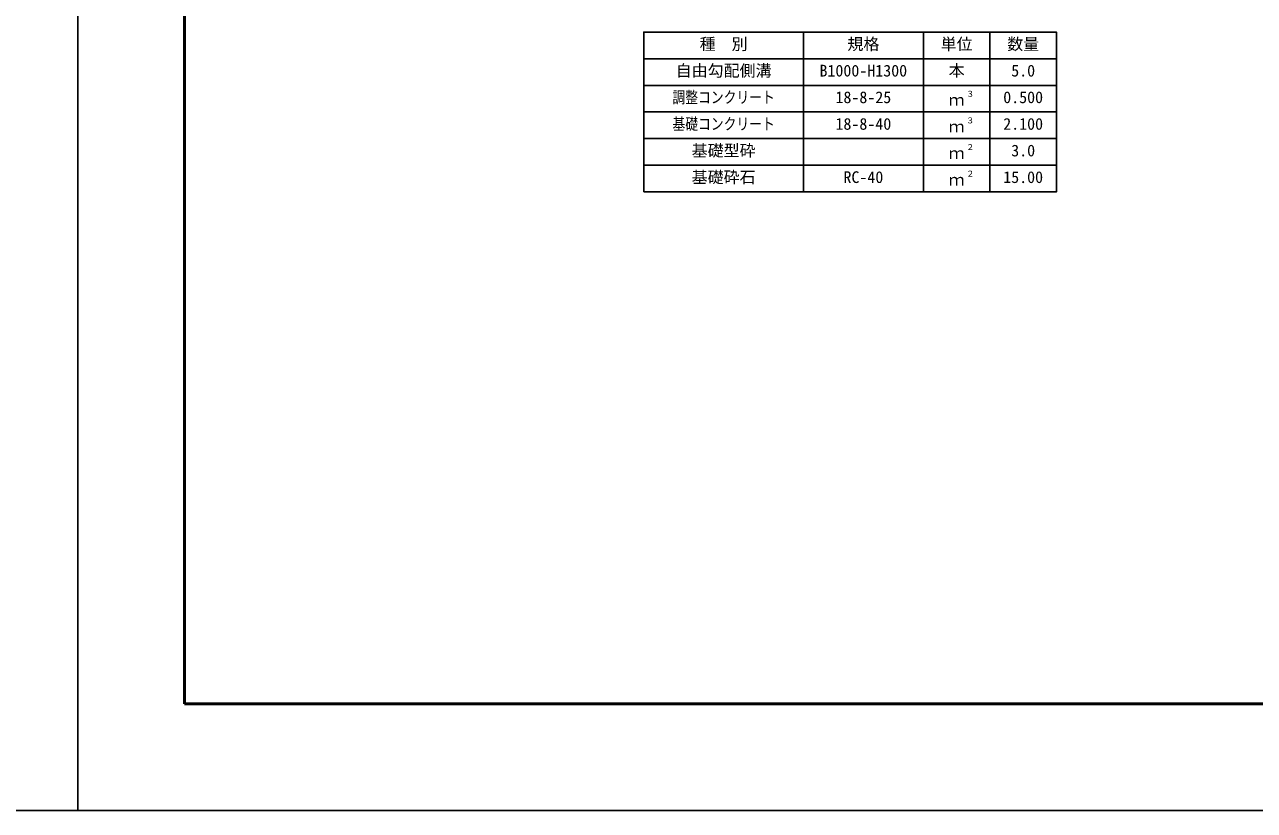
# Model space of a CAD drawing. Units: millimetres, scale not verified. Extents: x -16800 to 16800, y -5940 to 5940.
# Drawn here: x -200 to 4418, y -5940 to -2988 of the extents above; entities that cross this region are included whole.
import ezdxf
from ezdxf.enums import TextEntityAlignment as Align

# ---------------------------------------------------------------- set-up
doc = ezdxf.new("R2010")
doc.units = ezdxf.units.MM
doc.header["$LTSCALE"] = 20
for name, color, linetype, lineweight in [('0-1_Defpoints', 5, 'Continuous', 25), ('0-3_HYO', 3, 'Continuous', 25), ('0-4_HYO2', 4, 'Continuous', 25), ('0-6_TXT', 7, 'Continuous', 25), ('0-7_WAKU', 3, 'Continuous', 25)]:
    doc.layers.add(name, color=color, linetype=linetype, lineweight=lineweight)
doc.styles.add('ＭＳ ゴシック', font='')
doc.styles.get('ＭＳ ゴシック').set_extended_font_data('MS Gothic')

msp = doc.modelspace()

# ---------------------------------------------------------------- linework, layer by layer
at = {"layer": '0-1_Defpoints'}
for points in [[(-16800, -5940), (0, -5940), (0, 5940), (-16800, 5940)], [(0, -5940), (16800, -5940), (16800, 5940), (0, 5940)]]:
    msp.add_lwpolyline(points, close=True, dxfattribs=at)
at = {"layer": '0-3_HYO'}
for p, q in [((2725, -3016.53), (2725, -3616.53)), ((3175, -3016.53), (3175, -3616.53)), ((3425, -3016.53), (3425, -3616.53)), ((2125, -3116.53), (3675, -3116.53))]:
    msp.add_line(p, q, dxfattribs=at)
msp.add_lwpolyline([(2125, -3616.53), (3675, -3616.53), (3675, -3016.53), (2125, -3016.53)], close=True, dxfattribs=at)
at = {"layer": '0-4_HYO2'}
for p, q in [((2125, -3216.53), (3675, -3216.53)), ((2125, -3316.53), (3675, -3316.53)), ((2125, -3416.53), (3675, -3416.53)), ((2125, -3516.53), (3675, -3516.53))]:
    msp.add_line(p, q, dxfattribs=at)
at = {"layer": '0-7_WAKU', "lineweight": 50}
msp.add_lwpolyline([(400, -5540), (16400, -5540), (16400, 5540), (400, 5540)], close=True, dxfattribs=at)

# ---------------------------------------------------------------- texts
at = {"layer": '0-6_TXT', "style": 'ＭＳ ゴシック'}
for s, height, p in [('種\u3000別', 43.99, (2335, -3096.53)), ('規格', 43.99, (2890, -3096.53)), ('単位', 43.99, (3240, -3096.53)), ('数量', 43.99, (3490, -3096.53)), ('自由勾配側溝', 43.99, (2245, -3196.53)), ('B1000-H1300', 43.99, (2785, -3196.53)), ('本', 43.99, (3270, -3196.53)), ('5.0', 43.99, (3505, -3196.53)), ('18-8-25', 43.99, (2845, -3296.53)), ('ｍ', 43.99, (3270, -3306.53)), ('３', 21.99, (3335.54, -3266.16)), ('0.500', 43.99, (3475, -3296.53)), ('18-8-40', 43.99, (2845, -3396.53)), ('ｍ', 43.99, (3270, -3406.53)), ('３', 21.99, (3335.54, -3366.16)), ('2.100', 43.99, (3475, -3396.53)), ('基礎型砕', 43.99, (2305, -3496.53)), ('ｍ', 43.99, (3270, -3506.53)), ('２', 21.99, (3335.54, -3466.16)), ('3.0', 43.99, (3505, -3496.53)), ('基礎砕石', 43.99, (2305, -3596.53)), ('RC-40', 43.99, (2875, -3596.53)), ('２', 21.99, (3335.54, -3566.16)), ('15.00', 43.99, (3475, -3596.53)), ('ｍ', 43.99, (3270, -3606.53))]:
    msp.add_text(s, height=height, dxfattribs=at).set_placement(p, align=Align.BOTTOM_LEFT)
at = {"layer": '0-6_TXT', "style": 'ＭＳ ゴシック', "width": 0.8}
for s, p in [('調整コンクリート', (2233, -3296.53)), ('基礎コンクリート', (2233, -3396.53))]:
    msp.add_text(s, height=43.99, dxfattribs=at).set_placement(p, align=Align.BOTTOM_LEFT)

doc.saveas('drawing.dxf')
